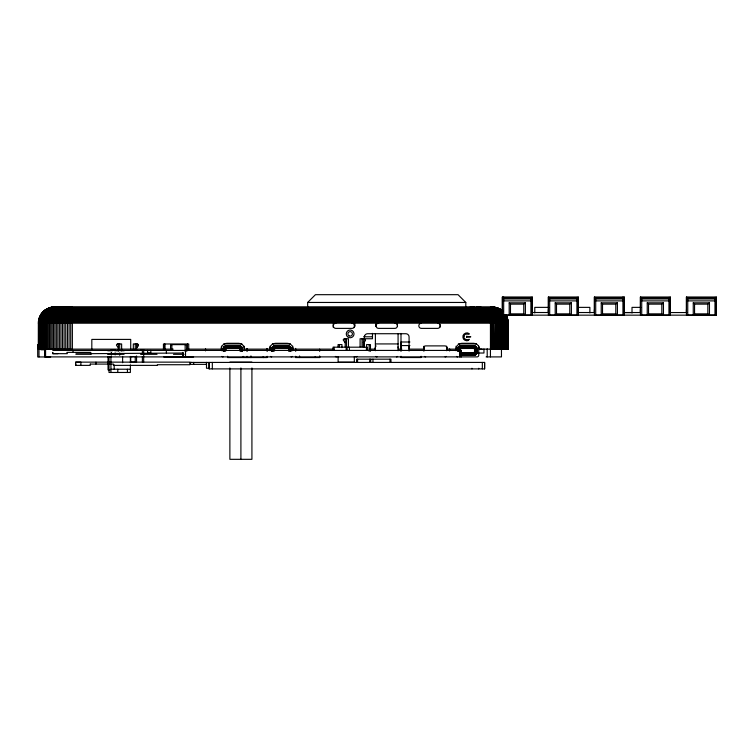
<?xml version="1.0" encoding="UTF-8"?>
<svg xmlns="http://www.w3.org/2000/svg" width="754" height="754" viewBox="0 0 754 754"><rect width="100%" height="100%" fill="white"/><g stroke="black" fill="none" stroke-linecap="round" stroke-linejoin="round"><path stroke-width="1.13" d="M118.312 349.13L38.35 349.13L38.388 323.202C38.247 317.613 41.432 312.137 46.22 309.3L500.392 309.3L501.712 310.186L44.901 310.186L43.129 311.741L502.437 311.741L498.281 308.556L493.38 307.076L490.76 307.001L492.221 311.741L493.059 323.202L493.059 349.13M39.001 356.953L39.001 323.202C38.708 313.956 47.464 305.926 56.654 307.001M44.835 348.178L44.825 356.953L44.835 349.781L40.942 349.781M183.222 356.906L183.222 353.023L90.537 353.664L90.537 352.372L66.87 352.372L67.37 353.664L52.789 353.664L52.78 352.372L52.789 353.023M90.282 364.088L90.282 365.379L75.702 365.379L75.702 364.088M115.155 354.917L115.155 352.863M118.397 351.128L118.397 343.947L117.747 343.947A1.301 1.301 0 0 0 116.455 345.247L118.397 347.839M119.698 355.285L119.698 353.013M119.698 350.751L119.698 343.947M121.639 350.836L121.639 343.947L117.747 343.947M133.307 349.686L133.307 343.937L137.2 343.947A1.301 1.301 0 0 1 138.491 345.238L136.549 347.839L138.491 345.238M135.249 362.09L135.249 356.416M135.249 349.611L135.249 343.947M136.549 355.945L136.549 362.09L130.715 362.09L130.715 356.576L133.307 356.576M136.549 350.026L136.549 343.947L137.2 343.947M142.383 356.491L142.383 362.09L143.675 362.09L143.675 349.781L140.649 349.781M142.383 354.257L142.383 349.781M164.74 349.13L164.74 343.984L164.74 349.13L163.439 349.13L163.439 343.984L188.726 343.984L188.726 349.13M170.574 349.771L170.574 344.635L186.775 344.635L186.775 351.355M171.874 349.111L171.874 344.635M185.154 351.355L185.154 344.635M185.522 356.906L185.522 350.422M187.426 349.13L187.426 343.984M212.326 368.894L212.326 362.42M239.923 351.053L239.282 345.86A3.242 3.242 0 0 1 242.515 349.121L242.515 351.053C243.024 348.81 241.93 345.822 239.282 345.86L226.313 345.888C223.655 345.794 222.571 348.838 223.071 351.053M247.058 357.556L247.058 356.906M247.058 351.515L247.058 349.168M250.941 355.897L250.941 357.556L250.941 356.906M267.152 356.906L267.152 357.556L227.614 357.556L227.614 356.256M267.152 351.515L267.152 348.48L267.152 349.13M319.649 356.906L319.649 357.556L295.672 357.556L295.672 356.906M295.672 351.355L295.672 348.376M299.555 355.963L299.555 357.556M319.649 351.355L319.649 349.13M333.259 327.368L333.259 323.9M338.056 346.831L338.056 344.587L341.948 344.587L341.948 347.679M339.357 346.831L339.357 344.587M345.191 347.038L345.191 338.753L344.54 338.753A1.301 1.301 0 0 0 343.24 340.054L345.191 342.646M346.482 346.699L346.482 338.753M348.423 346.802L348.433 338.753L344.54 338.753M354.653 323.523L354.653 326.444L354.653 324.286M360.092 346.802L360.101 338.753L372.476 338.744L372.476 333.343M362.043 346.699L362.043 338.753M363.334 347.029L363.334 338.753L364.484 338.857L365.285 340.704L363.334 342.646M364.408 347.255L364.408 342.146M366.576 347.679L366.576 344.587L370.468 344.587L370.468 351.307M369.168 351.307L369.168 344.587M375.388 350.733L375.388 333.654M376.039 324.286L376.039 326.444L376.039 324.126M398.074 350.733L398.074 333.654M400.996 349.13L400.996 342.005L409.922 341.996M409.083 351.072L409.083 345.888M423.842 351.081L423.842 346.906M424.002 350.733L424.002 346.19M440.204 326.982L440.204 324.823M446.688 350.733L446.688 346.19M461.043 350.422L461.043 356.906L461.043 350.422L52.78 350.422M460.26 351.053L460.769 348.48L473.88 348.461C476.292 349.828 473.078 353.475 473.88 355.266L460.194 355.181M474.596 345.954L473.88 348.461L473.88 345.869A3.242 3.242 0 0 1 477.122 349.13L477.122 352.024A3.242 3.242 0 0 1 473.88 355.266C478.592 355.077 478.592 346.058 473.88 345.869L460.911 345.888C458.253 345.803 457.169 348.838 457.669 351.062L457.735 349.111A3.242 3.242 0 0 1 460.911 345.888L460.911 348.461C458.093 346.963 460.421 355.747 459.638 356.906M209.197 368.894L209.084 362.42L209.084 368.894L484.605 368.894L484.605 362.42L190.442 362.42L190.442 364.361L206.492 364.361L206.492 362.42L206.492 368.254L209.084 368.254M716.262 297.001L716.272 315.153L686.451 315.153L686.451 297.001L716.272 297.01L716.272 315.153L502.381 315.153L502.39 296.991L532.201 297.001L532.192 315.153L502.371 315.153L502.371 297.01M503.672 315.153L503.672 297.01M508.262 328.065L508.187 321.6L505.962 314.87L40.65 314.87L41.574 313.551L502.4 313.551L497.423 308.556L491.589 307.001C499.195 307.509 502.956 316.529 502.409 323.202L502.409 349.13M509.176 302.835L509.176 315.153L510.477 313.853L523.766 313.862L525.378 315.153L525.387 302.844L509.176 302.835L510.477 304.135L510.477 313.853M523.766 313.862L523.766 304.135L525.387 302.844M530.891 315.153L530.891 297.387M548.394 297.001L548.394 315.153L578.214 315.153L578.214 297.01L548.394 297.01L548.394 312.891L548.394 309.64M549.685 315.153L549.685 297.387M555.198 302.835L555.198 315.153L556.499 313.853L569.779 313.862L571.4 315.153L571.4 302.844L555.198 302.835L556.499 304.135L556.499 313.853M569.779 313.862L569.779 304.135L571.4 302.844M576.914 315.153L576.914 297.387M624.227 315.153L624.227 297.01L594.416 297.01L594.416 315.153L624.227 315.153M595.707 315.153L595.707 297.387M601.221 302.835L601.221 315.153L602.512 313.853L615.801 313.862L617.422 315.153L617.422 302.835L601.221 302.835L602.512 304.135L602.512 313.853M615.801 313.862L615.801 304.135L617.422 302.835M622.936 315.153L622.936 297.01M640.438 297.001L640.429 315.153L670.249 315.153L670.249 297.01L640.429 297.01L640.429 312.882L640.429 309.64M641.729 315.153L641.729 297.387M647.243 302.835L647.234 315.153L648.534 313.853L661.824 313.862L663.445 315.153L663.445 302.835L647.243 302.835L648.534 304.135L648.534 313.853M661.824 313.862L661.824 304.135L663.445 302.835M668.949 315.153L668.949 297.387M687.752 315.153L687.752 297.387M693.256 302.835L693.256 315.153L694.557 313.853L707.836 313.853L709.457 315.153L709.467 302.835L693.256 302.835L694.557 304.135L694.557 313.853M707.836 313.853L707.846 304.135L709.467 302.835M714.971 315.153L714.971 297.378M364.408 339.168L364.408 336.953A3.242 3.242 0 0 1 367.65 333.72L405.841 333.72A3.242 3.242 0 0 1 409.083 336.963L409.083 349.13L423.842 349.13L423.842 347.83A1.942 1.942 0 0 1 425.784 345.888L444.907 345.888A1.942 1.942 0 0 1 446.849 347.83L446.849 349.13L456.085 349.13A5.834 5.834 0 0 1 461.919 343.296L473.587 343.296A5.834 5.834 0 0 1 479.421 349.13L508.262 349.13L508.187 321.619L38.426 321.619M508.073 349.13L508.083 322.41L507.404 318.499L505.811 314.87M505.632 314.87L507.206 318.499L508.073 323.202L508.205 322.41L38.369 322.41M506.16 349.13L506.245 322.41L504.219 314.87M507.499 349.13L507.583 322.41L505.387 314.87M240.507 351.053L240.385 348.574L239.282 347.877L226.04 347.914L225.116 348.829L225.088 351.053M288.594 346.011L290.752 347.735L291.129 351.062C291.638 348.819 290.544 345.822 287.887 345.869L274.927 345.888C272.269 345.803 271.176 348.838 271.685 351.062M289.112 351.053L288.989 348.574L287.887 347.886L274.654 347.914L273.73 348.838L273.702 351.053M460.326 352.307L460.911 353.249L473.88 353.249C476.019 352.863 476.019 348.273 473.88 347.886L460.637 347.914M477.056 352.024L476.971 352.731L474.464 352.307L476.792 353.428M38.463 321.619L38.52 320.827L508.092 320.827L507.781 319.262L38.831 319.262L39.34 317.745L507.319 317.745L507.565 318.499L39.048 318.499M364.408 336.963L364.512 336.114M507.734 349.13L507.876 322.41L507.923 349.13M240.686 346.18L239.555 348.518L239.998 345.945M288.537 351.053L288.612 345.954M473.88 352.674L460.911 352.674L460.317 354.634L473.88 354.7C477.866 354.465 477.866 346.67 473.88 346.435L460.317 346.501L458.507 347.952L458.234 351.053M506.556 349.13L506.773 322.41L504.671 314.87M504.756 349.13L504.982 322.41L503.116 314.87M497.263 349.13L497.263 323.202C497.979 317.971 495.981 308.782 491.834 307.019C499.016 308.461 500.213 317.246 501.061 323.202L501.061 349.13M457.819 348.405L458.432 347.132L460.411 348.706L457.989 347.707M506.905 349.13L507.216 322.41L505.067 314.87M491.316 349.13L491.608 318.499L490.439 307.001L490.439 356.906M39.736 317C42.309 310.497 49.321 306.312 56.267 307.001M500.345 349.13L500.703 322.41M289.3 346.19L288.169 348.527L274.786 348.48L274.277 351.053M460.383 353.126L460.911 352.674L460.911 355.266A3.242 3.242 0 0 1 460.072 355.153M475.284 346.19L474.162 348.527L474.153 347.914M505.255 349.13L505.651 322.41L503.7 314.87M239.555 347.914L239.282 348.461L226.172 348.471L225.663 351.053M288.16 347.914L287.887 348.461L287.887 345.869A3.242 3.242 0 0 1 291.129 349.13L288.537 349.111M503.041 349.13L503.455 322.41C503.333 315.738 499.431 307.623 492.032 307.001C499.233 308.32 501.599 316.859 501.749 323.202L501.749 349.13M494.775 349.13L495.246 322.41C494.596 317.481 495.595 309.819 490.76 307.001M71.498 307.001L70.753 317.745L70.706 349.13M498.064 349.13L498.064 323.202L498.63 322.41C498.224 317 497.565 308.593 491.25 307.019C493.917 311.214 494.059 317.962 493.917 323.202L493.917 349.13M503.644 349.13L503.644 323.202L504.247 322.41C504.134 315.558 499.77 307.632 492.315 307.019M501.061 323.202L501.674 322.41L502.409 323.202M239.678 348.602L241.299 346.567M288.292 348.602L289.913 346.576M460.147 352.985L460.506 352.533L460.637 353.221M474.285 348.602L475.897 346.576L473.88 345.935M492.183 349.13L492.183 323.202L492.862 322.41M495.614 349.13L495.614 323.202L496.405 322.41C495.915 317.274 496.207 310.337 491.514 307.076M307.67 307.001L307.67 302.458L315.436 294.682L458.036 294.682L465.802 302.458L465.802 307.001M498.846 349.13L498.846 323.202L499.695 322.41C499.365 316.774 498.092 308.669 491.693 307.019M239.781 348.697L241.808 347.085M288.396 348.706L290.422 347.085M474.379 348.706L476.415 347.085M493.059 323.202L494.059 322.41L494.775 323.202M44.929 310.186L501.061 309.734L502.343 310.676L44.269 310.676M466.594 336.341L466.594 337.283M46.352 309.3L49.877 307.698L496.745 307.698L501.033 309.734M500.298 309.3L493.644 307.076L52.969 307.076L46.946 308.914L499.695 308.914L502.824 311.195M239.866 348.819L242.194 347.698M288.471 348.829L290.808 347.707M474.464 348.829L476.792 347.707M224.937 346.246L225.606 346.011M273.551 346.246L274.927 345.935L274.927 348.461L274.654 347.914M459.535 346.246L460.204 346.011M63.977 307.001C57.285 308.603 56.616 317.509 56.333 323.202L56.333 349.13M70.631 307.001L69.688 310.186L69.132 317.745L69.038 349.13M63.213 307.001C56.258 308.32 55.08 317.33 54.882 323.202L54.882 349.13M239.913 348.961L242.439 348.386M288.518 348.961L291.053 348.386M474.511 348.961L477.037 348.386M52.987 307.076L50.641 307.481L496.745 307.698L494.398 307.17M466.594 336.341L470.798 336.812L466.594 337.283M59.17 307.001C51.225 307.274 46.993 316.133 47.163 323.202L47.163 349.13M69.764 307.001L68.35 310.186L67.521 317.745L67.389 349.13M57.983 307.019C50.235 307.689 45.919 316.124 46.069 323.202L46.069 349.13M54.825 307.076C47.012 307.858 41.432 315.634 41.611 323.202L41.611 349.13M68.897 307.001C65.127 311.025 66.305 317.99 65.739 323.202L65.739 349.13M61.281 307.019C54.231 308.386 52.177 317.019 52.111 323.202L52.111 349.13M60.565 307.019C53.336 308.207 50.801 316.84 50.791 323.202L50.791 349.13M474.586 355.125L460.204 355.125M59.877 307.019C52.488 308.047 49.481 316.661 49.528 323.202L49.528 349.13M59.208 307.019C51.687 307.905 48.228 316.473 48.313 323.202L48.313 349.13M68.049 307.001C63.572 310.554 64.693 317.999 64.109 323.202L64.109 349.13M57.427 307.019C49.585 307.604 44.863 315.954 45.042 323.202L45.042 349.13M55.956 307.019C47.888 307.415 42.158 315.511 42.365 323.202L42.365 349.13M67.2 307.001C62.13 310.092 63.072 317.962 62.497 323.202L62.497 349.13M55.174 307.019C47.002 307.34 40.725 315.276 40.942 323.202L40.942 349.13M54.316 307.019C46.022 307.274 39.161 315.002 39.368 323.202L39.368 349.13M53.958 307.019C45.617 307.246 38.52 314.899 38.718 323.202L38.718 349.13M66.371 307.001C60.791 309.668 61.432 317.896 60.914 323.202L60.914 349.13M65.56 307.001C59.547 309.272 59.802 317.792 59.359 323.202L59.359 349.13M64.759 307.001C58.378 308.923 58.199 317.66 57.832 323.202L57.832 349.13M62.478 307.001C55.287 308.075 53.591 317.142 53.468 323.202L53.468 349.13M57.558 307.001C49.34 307.038 43.845 315.587 44.081 323.202L44.081 349.13M57.087 307.001C48.793 306.982 42.94 315.426 43.185 323.202L43.185 349.13M55.598 307.001C47.078 306.84 40.094 314.908 40.339 323.202L40.339 349.13M55.325 307.001C46.767 306.821 39.576 314.814 39.811 323.202L39.811 349.13M503.672 297.802L530.891 297.811M549.694 297.802L576.914 297.811M595.707 297.802L622.936 297.811M641.729 297.802L668.949 297.811M687.752 297.802L714.971 297.802M503.672 298.952L530.891 298.952M549.694 298.942L576.914 298.952M595.707 298.942L622.936 298.952M641.729 298.942L668.949 298.952M687.752 298.942L714.971 298.952M503.672 300.893L530.891 300.893M549.694 300.893L576.914 300.893M595.707 300.893L622.936 300.893M641.729 300.893L668.949 300.893M687.752 300.893L714.971 300.893M307.67 302.458L465.802 302.458M510.477 304.135L523.766 304.135M556.499 304.135L569.779 304.135M602.512 304.135L615.801 304.135M648.534 304.135L661.824 304.135M694.557 304.135L707.846 304.135M470.147 307.001L474.36 307.001M476.632 307.001L480.845 307.001M51.395 307.312L495.208 307.312L499.506 308.914L502.682 311.195M548.724 307.368L534.784 307.368L534.784 312.929M578.535 307.368L589.882 307.368L589.882 312.929M640.759 307.368L632.012 307.368L632.012 312.929M49.095 307.943L497.499 307.943L499.61 308.914M48.35 308.235L498.243 308.235M47.625 308.556L498.988 308.556M43.675 311.195L502.475 311.195L497.254 307.943L491.938 307.001M532.22 312.514L548.61 312.514M577.884 312.524L594.275 312.533M623.549 312.542L639.939 312.542M670.381 312.552L686.781 312.552M624.416 312.561L632.644 312.561M41.084 314.201L502.767 314.201M218.537 315.097L247.058 315.097M267.152 315.097L295.672 315.097M453.493 315.097L482.013 315.097M40.264 315.568L506.349 315.568L507.282 317.745M39.905 316.275L506.707 316.275M507.027 317L39.585 317L38.529 322.41L38.511 349.13M38.661 320.045L507.951 320.045M38.35 323.202L508.262 323.202L508.243 322.41L508.243 323.202M507.612 334.88L508.262 334.88L508.262 338.122L507.612 338.122M363.758 336.793L372.476 336.793M507.612 342.985L508.262 342.985M223.721 343.918L241.874 343.918M272.335 343.928L290.478 343.928M375.388 343.928L398.074 343.928M458.319 343.928L476.471 343.928M39.001 344.635L37.7 344.635L37.7 356.953L50.659 356.953M400.996 345.568L409.922 345.568M507.612 346.227L508.262 346.227M239.923 349.102L242.515 349.102M479.421 349.13L482.013 349.13M502.428 349.13L505.02 349.13M120.668 349.13L173.166 349.13M186.851 349.13L221.129 349.13A5.834 5.834 0 0 1 226.963 343.296L238.632 343.296A5.834 5.834 0 0 1 244.466 349.13L270.121 349.13M334.126 349.13L293.08 349.13A5.834 5.834 0 0 0 287.246 343.296L275.578 343.296A5.834 5.834 0 0 0 269.743 349.13M369.347 349.13L375.068 349.13A5.834 5.834 0 0 1 376.048 345.888M401.854 349.13L398.404 349.13A5.834 5.834 0 0 0 397.961 346.897M457.669 349.111L460.26 349.111L459.723 348.838M474.52 349.111L477.122 349.111M111.272 349.771L115.155 349.781M107.747 350.751L112.44 350.751M114.787 350.751L118.312 350.751M120.668 350.751L124.193 350.751M477.122 352.024L474.52 352.024L475.067 352.297M75.89 353.023L91.121 353.023M478.234 353.023L483.955 353.023L483.955 348.942M52.789 353.664L57.973 353.664M75.871 354.314L91.159 354.314M107.633 354.314L124.099 354.314M140.564 354.314L157.03 354.314M173.505 354.314L184.089 354.314M45.212 356.906L477.122 356.887A1.621 1.621 0 0 0 478.733 355.266L478.733 346.19M486.123 356.906L501.476 356.906L501.457 349.13M163.769 356.953L193.58 356.953M75.796 365.379L75.702 362.137L80.885 362.137L80.885 365.379M229.876 362.09L251.921 362.09M75.702 362.137L189.923 362.137L189.923 364.729L157.369 364.729L157.369 365.379L113.458 365.379L113.458 364.088L90.16 364.088M190.442 362.42L191.393 362.42M478.639 368.894L478.771 368.254M110.942 369.224L130.385 369.224M110.103 369.875L108.029 369.875L108.029 356.708M495.124 307.312L492.202 307.019M492.833 307.019L493.616 307.076M492.72 307.019L497.81 308.235L502.767 311.741M492.588 307.019L498.026 308.556L502.541 312.316L42.544 312.316L42.064 312.919L502.522 312.919L498.347 308.914L492.503 307.019M460.411 354.229L473.88 354.286C477.339 354.012 477.339 347.123 473.88 346.84L460.411 346.897L458.875 348.122L458.649 351.053M460.251 354.936L473.88 355.011C478.262 354.795 478.262 346.34 473.88 346.124L460.251 346.199L458.225 347.811L457.932 351.053M239.282 345.926L239.989 346.011M272.006 347.707L274.418 348.706L272.392 347.085M223.391 347.698L225.804 348.697L223.778 347.085M457.753 348.386L460.279 348.961L459.808 348.574M271.77 348.386L274.296 348.961L273.825 348.574M223.156 348.386L225.682 348.961L225.21 348.574M460.147 353.626L473.88 353.796C476.716 353.475 476.716 347.66 473.88 347.34L460.515 347.377L459.318 348.339L459.139 351.053M474.832 352.787L474.285 352.533L475.897 354.559M273.73 348.838L274.277 349.111L271.685 349.111A3.242 3.242 0 0 1 274.927 345.888M225.116 348.829L225.663 349.102L223.071 349.102A3.242 3.242 0 0 1 226.313 345.888L226.313 348.461L226.04 347.914M474.379 352.429L476.415 354.05M490.439 322.41L491.316 323.202M497.263 323.202L496.405 322.41L496.443 349.13M460.383 348.009L460.769 348.48L460.194 345.954M274.399 348.009L274.786 348.48L274.202 345.954M225.785 347.999L226.172 348.471L225.597 345.945M500.345 323.202L499.695 322.41L499.6 349.13M458.894 346.576L460.506 348.602M272.91 346.576L274.522 348.602M224.296 346.567L225.908 348.602M491.655 322.41L492.183 323.202M497.536 322.41L498.064 323.202M506.16 323.202L505.651 322.41L505.727 349.13M504.756 323.202L504.247 322.41L504.219 349.13M502.588 322.41L503.041 323.202M505.925 314.87L506.311 315.568M474.162 352.608L475.284 354.946M459.506 346.19L460.628 348.527M273.523 346.19L274.644 348.527M224.909 346.18L226.03 348.518M495.246 322.41L495.614 323.202M506.245 322.41L506.556 323.202M507.499 323.202L507.216 322.41L507.225 349.13M504.982 322.41L505.255 323.202M498.63 322.41L498.846 323.202M503.455 322.41L503.644 323.202M474.021 352.655L474.596 355.181M507.583 322.41L507.734 323.202M506.773 322.41L506.905 323.202M508.083 322.41L508.177 323.202M686.451 309.64L686.451 312.948L686.451 297.01M594.416 309.64L594.416 312.948L594.416 297.01M502.371 309.64L502.371 315.153M670.249 297.001L670.249 312.948M624.227 297.001L624.227 312.948M578.205 297.001L578.214 312.948M532.192 297.001L532.192 312.882M487.197 348.8L487.216 356.906M484.605 362.42L484.605 368.894M482.334 362.42L482.334 368.894M471.966 368.254L471.966 368.894M456.047 346.19L456.047 350.733M449.61 348.942L449.61 350.987M421.09 356.256L421.09 357.547L400.996 357.547L400.996 356.256M400.996 333.419L400.996 351.402M397.433 324.126L397.433 326.444M390.949 362.42L390.949 359.177L356.595 359.177L356.595 362.42M389.978 359.177L389.978 362.42M372.957 359.177L372.957 362.42M370.695 359.177L370.695 362.42M369.724 359.177L369.724 362.42M367.387 350.422L367.387 347.189L333.032 347.189L333.032 350.422M366.416 347.189L366.416 350.422M365.285 340.054L365.285 340.704M364.408 341.383L364.408 346.915M357.566 359.177L357.566 362.42M354.323 324.286L354.323 327.528M354.323 356.689L354.323 362.09L338.122 362.09L338.122 356.689M349.404 347.189L349.404 350.422M347.132 347.189L347.132 350.422M346.161 347.189L346.161 350.422M334.003 347.189L334.003 350.422M319.649 355.935L319.649 357.556M315.115 356.906L315.115 357.556M295.672 356.303L295.672 357.556M292.75 346.19L292.75 350.733M290.874 351.053L290.582 347.811L287.887 346.124L274.258 346.199L272.241 347.811L271.94 351.053M290.563 351.053L290.299 347.952L288.49 346.501L274.927 346.435L272.514 347.952L272.251 351.053M290.158 351.053L289.932 348.131L288.396 346.906L274.927 346.84L272.882 348.131L272.665 351.053M289.659 351.053L289.489 348.339L287.887 347.34L274.531 347.377L273.325 348.339L273.155 351.053M271.751 349.111L271.751 351.053M270.064 346.19L270.064 350.733M267.152 356.303L267.152 356.953M251.921 367.952L251.921 459.318L229.876 459.318L229.876 367.952M247.058 348.48L247.058 350.591M247.058 356.303L247.058 356.953M244.136 346.19L244.136 350.723M242.458 349.102L242.458 351.053M242.26 351.053L241.968 347.811L239.282 346.124L225.653 346.199L223.627 347.811L223.335 351.053M241.949 351.053L241.685 347.943L239.876 346.501L226.313 346.425L223.9 347.943L223.636 351.053M241.544 351.053L241.318 348.122L239.781 346.897L226.313 346.84L224.277 348.122L224.051 351.053M241.054 351.053L240.875 348.339L239.282 347.33L225.917 347.377L224.72 348.339L224.541 351.053M240.903 367.952L240.903 459.318M221.45 346.19L221.45 350.723M205.522 348.8L205.522 350.912M193.684 362.42L193.684 364.361M182.93 352.372L182.93 356.906M166.361 350.422L166.361 353.013M150.809 350.422L150.809 353.013L147.567 353.013L147.567 350.422M130.715 349.13L130.715 339.404L91.818 339.404L91.818 349.13M130.385 356.425L130.385 362.74M130.385 364.898L130.385 372.467L109 372.467L109 356.585M127.426 369.224L127.426 372.467M122.61 356.425L122.61 362.74M117.794 369.224L117.794 372.467M114.184 364.898L114.184 369.224M110.942 356.425L110.942 362.74M110.942 363.824L110.942 372.467M95.956 362.137L95.956 364.088M73.034 350.422L73.034 352.372M72.375 307.019L72.375 349.13M45.579 349.13L45.579 356.906M437.612 323.202A2.592 2.592 0 0 1 440.204 325.794A2.592 2.592 0 0 1 437.612 328.386L421.411 328.386A2.592 2.592 0 0 1 418.819 325.794A2.592 2.592 0 0 1 421.411 323.202M446.566 346.897A5.834 5.834 0 0 1 447.018 349.13M335.85 323.202A2.592 2.592 0 0 0 333.259 325.794A2.592 2.592 0 0 0 335.85 328.386L352.061 328.386A2.592 2.592 0 0 0 354.653 325.794A2.592 2.592 0 0 0 352.061 323.202M394.832 323.202A2.592 2.592 0 0 1 397.433 325.794A2.592 2.592 0 0 1 394.832 328.386L378.631 328.386A2.592 2.592 0 0 1 376.039 325.794A2.592 2.592 0 0 1 378.631 323.202M243.665 356.406A1.621 1.621 0 0 1 242.515 356.887M223.071 356.887A1.621 1.621 0 0 1 221.93 356.406M457.669 356.887A1.621 1.621 0 0 1 456.528 356.416M292.279 356.416A1.621 1.621 0 0 1 291.129 356.887M271.685 356.887A1.621 1.621 0 0 1 270.545 356.416M336.501 356.887A1.621 1.621 0 0 1 335.36 356.416M357.094 356.416A1.621 1.621 0 0 1 355.945 356.887M377.009 356.887A1.621 1.621 0 0 1 375.869 356.416M397.603 356.416A1.621 1.621 0 0 1 396.453 356.887M425.624 356.887A1.621 1.621 0 0 1 424.474 356.416M446.217 356.416A1.621 1.621 0 0 1 445.067 356.887M111.272 352.768L111.272 354.88L111.272 352.778M263.259 356.906L263.259 357.556L263.259 356.906M463.955 336.218C463.286 339.62 467.235 340.139 469.28 339.309C468.536 342.109 463.041 340.563 462.965 337.613C461.948 334.088 467.094 331.176 469.393 333.965C468.168 334.833 464.304 332.759 463.955 336.218M349.008 335.86A2.271 2.271 0 0 0 352.41 333.899A2.271 2.271 0 0 0 349.008 331.93A2.271 2.271 0 0 0 349.008 335.86M347.396 336.652A3.893 3.893 0 0 0 353.899 334.908A3.893 3.893 0 0 0 349.14 330.139A3.893 3.893 0 0 0 347.396 336.652"/></g></svg>
